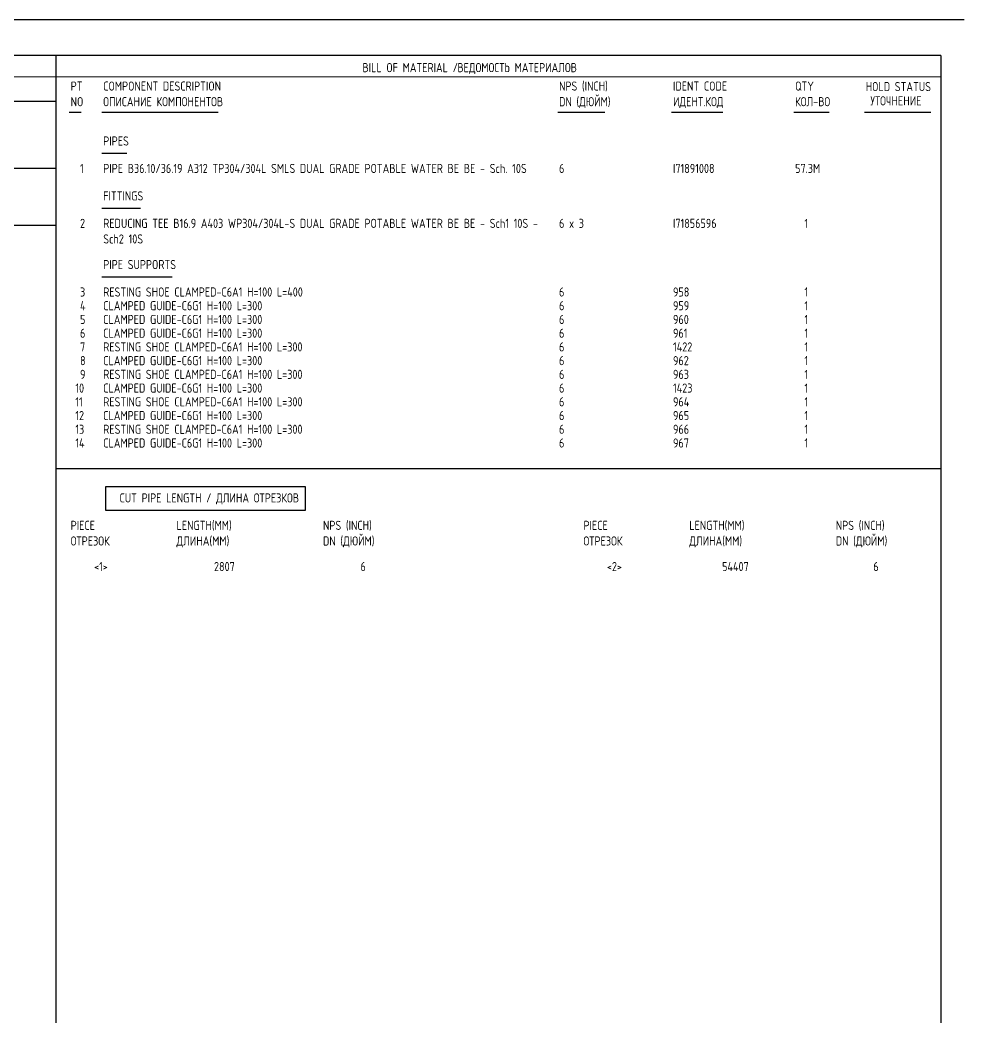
# Model space of a CAD drawing. Extents: x -1005 to 594, y -998 to 420.
# Drawn here: x 395.2 to 594, y 210 to 420 of the extents above; entities that cross this region are included whole.
import ezdxf

# ---------------------------------------------------------------- set-up
doc = ezdxf.new("R2010")
doc.units = 0
doc.styles.add('TTFN17', font='GOST type A')

msp = doc.modelspace()

# ---------------------------------------------------------------- linework, layer by layer
at = {"layer": 'GT_1', "flags": 128}
for points in [[(594, 420), (0, 420)], [(589.1, 412.5), (25.4, 412.5)], [(402.7, 412.5), (402.7, 7.5)], [(589.1, 412.5), (589.1, 7.5)], [(589.1, 408), (162.7, 407.9)], [(190.3, 402.9), (402.7, 402.9)], [(408.046, 400.531), (405.557, 400.531)], [(436.894, 400.531), (412.414, 400.531)], [(518.373, 400.531), (508.414, 400.531)], [(543.202, 400.531), (532.414, 400.531)], [(565.597, 400.531), (558.129, 400.531)], [(587, 400.5), (573, 400.5)], [(417.669, 391.854), (412.414, 391.854)], [(402.7, 388.7), (226.9, 388.7)], [(420.573, 380.289), (412.414, 380.289)], [(402.7, 376.7), (25.4, 376.7)], [(427.211, 365.833), (412.414, 365.833)], [(402.7, 325.516), (589, 325.516)], [(413.271, 321.731), (455.204, 321.731), (455.204, 316.684), (413.271, 316.684), (413.271, 321.731)]]:
    msp.add_lwpolyline(points, dxfattribs=at)

# ---------------------------------------------------------------- texts
at = {"layer": 'GT_1', "style": 'TTFN17'}
for s, p in [('BILL OF MATERIAL /', (467.289, 409)), ('ВЕДОМОСТЬ МАТЕРИАЛОВ', (487.289, 409)), ('PT', (405.846, 405.109)), ('COMPONENT DESCRIPTION', (412.703, 405.109)), ('NPS (INCH)', (508.703, 405.109)), ('IDENT CODE', (532.703, 405.109)), ('QTY', (558.417, 405.109)), ('HOLD STATUS', (573.289, 405)), ('NO', (405.846, 401.822)), ('ОПИСАНИЕ КОМПОНЕНТОВ', (412.703, 401.822)), ('DN (ДЮЙМ)', (508.703, 401.822)), ('ИДЕНТ.КОД', (532.703, 401.822)), ('КОЛ-ВО', (558.417, 401.822)), ('УТОЧНЕНИЕ', (574.289, 402)), ('PIPES', (412.703, 393.544)), ('  1', (405.846, 387.762)), ('PIPE B36.10/36.19 A312 TP304/304L SMLS DUAL GRADE POTABLE WATER BE BE - Sch. 10S', (412.703, 387.762)), ('6', (508.703, 387.762)), ('I71891008', (532.703, 387.762)), ('57.3M', (558.417, 387.762)), ('FITTINGS', (412.703, 381.98)), ('  2', (405.846, 376.197)), ('REDUCING TEE B16.9 A403 WP304/304L-S DUAL GRADE POTABLE WATER BE BE - Sch1 10S -', (412.703, 376.197)), ('6 x 3', (508.703, 376.197)), ('I71856596', (532.703, 376.197)), ('  1', (558.417, 376.197)), ('Sch2 10S', (412.703, 372.911)), ('PIPE SUPPORTS', (412.703, 367.524)), ('  3', (405.846, 361.741)), ('RESTING SHOE CLAMPED-C6A1 H=100 L=400', (412.703, 361.741)), ('6', (508.703, 361.741)), ('958', (532.703, 361.741)), ('  1', (558.417, 361.741)), ('  4', (405.846, 358.85)), ('CLAMPED GUIDE-C6G1 H=100 L=300', (412.703, 358.85)), ('6', (508.703, 358.85)), ('959', (532.703, 358.85)), ('  1', (558.417, 358.85)), ('  5', (405.846, 355.959)), ('CLAMPED GUIDE-C6G1 H=100 L=300', (412.703, 355.959)), ('6', (508.703, 355.959)), ('960', (532.703, 355.959)), ('  1', (558.417, 355.959)), ('  6', (405.846, 353.068)), ('CLAMPED GUIDE-C6G1 H=100 L=300', (412.703, 353.068)), ('6', (508.703, 353.068)), ('961', (532.703, 353.068)), ('  1', (558.417, 353.068)), ('  7', (405.846, 350.177)), ('RESTING SHOE CLAMPED-C6A1 H=100 L=300', (412.703, 350.177)), ('6', (508.703, 350.177)), ('1422', (532.703, 350.177)), ('  1', (558.417, 350.177)), ('  8', (405.846, 347.286)), ('CLAMPED GUIDE-C6G1 H=100 L=300', (412.703, 347.286)), ('6', (508.703, 347.286)), ('962', (532.703, 347.286)), ('  1', (558.417, 347.286)), ('  9', (405.846, 344.395)), ('RESTING SHOE CLAMPED-C6A1 H=100 L=300', (412.703, 344.395)), ('6', (508.703, 344.395)), ('963', (532.703, 344.395)), ('  1', (558.417, 344.395)), (' 10', (405.846, 341.503)), ('CLAMPED GUIDE-C6G1 H=100 L=300', (412.703, 341.503)), ('6', (508.703, 341.503)), ('1423', (532.703, 341.503)), ('  1', (558.417, 341.503)), (' 11', (405.846, 338.612)), ('RESTING SHOE CLAMPED-C6A1 H=100 L=300', (412.703, 338.612)), ('6', (508.703, 338.612)), ('964', (532.703, 338.612)), ('  1', (558.417, 338.612)), (' 12', (405.846, 335.721)), ('CLAMPED GUIDE-C6G1 H=100 L=300', (412.703, 335.721)), ('6', (508.703, 335.721)), ('965', (532.703, 335.721)), ('  1', (558.417, 335.721)), (' 13', (405.846, 332.83)), ('RESTING SHOE CLAMPED-C6A1 H=100 L=300', (412.703, 332.83)), ('6', (508.703, 332.83)), ('966', (532.703, 332.83)), ('  1', (558.417, 332.83)), (' 14', (405.846, 329.939)), ('CLAMPED GUIDE-C6G1 H=100 L=300', (412.703, 329.939)), ('6', (508.703, 329.939)), ('967', (532.703, 329.939)), ('  1', (558.417, 329.939)), ('CUT PIPE LENGTH / ДЛИНА ОТРЕЗКОВ', (416.132, 318.374)), ('PIECE', (405.846, 312.592)), ('LENGTH(MM)', (428.132, 312.592)), ('NPS (INCH)', (458.989, 312.592)), ('PIECE', (513.846, 312.592)), ('LENGTH(MM)', (536.132, 312.592)), ('NPS (INCH)', (566.989, 312.592)), ('ОТРЕЗОК', (405.846, 309.305)), ('ДЛИНА(MM)', (428.132, 309.305)), ('DN (ДЮЙМ)', (458.989, 309.305)), ('ОТРЕЗОК', (513.846, 309.305)), ('ДЛИНА(MM)', (536.132, 309.305)), ('DN (ДЮЙМ)', (566.989, 309.305)), ('     <1>', (405.846, 303.918)), ('        2807', (428.132, 303.918)), ('        6', (458.989, 303.918)), ('     <2>', (513.846, 303.918)), ('       54407', (536.132, 303.918)), ('        6', (566.989, 303.918))]:
    msp.add_text(s, height=1.925, dxfattribs=at).set_placement(p)

doc.saveas('drawing.dxf')
